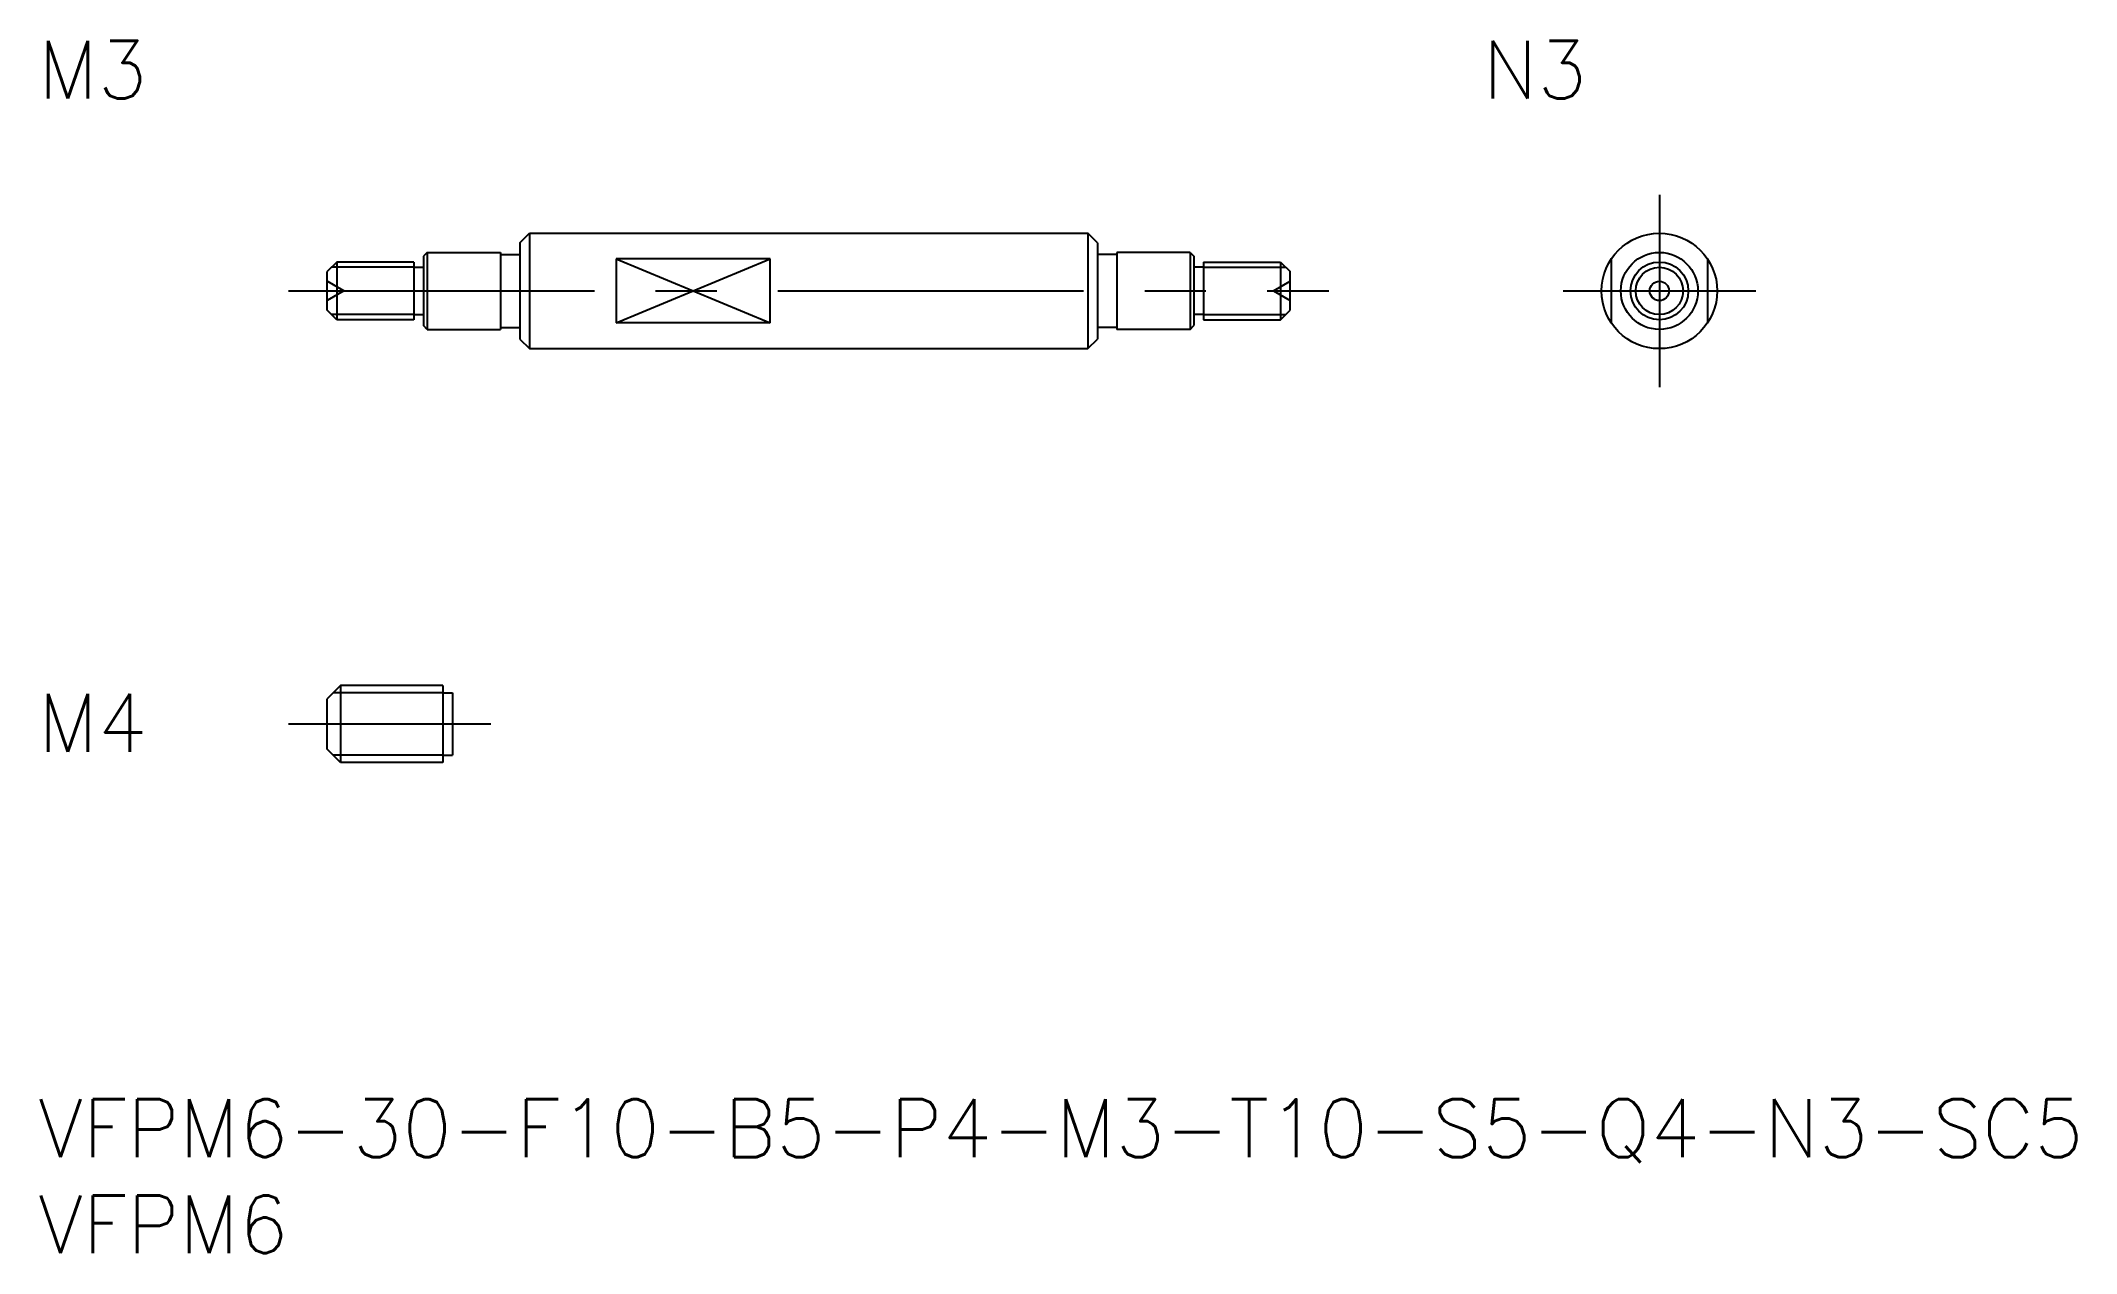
# Model space of a CAD drawing. Extents: x 0 to 106, y -8 to 55.
import ezdxf

# ---------------------------------------------------------------- set-up
doc = ezdxf.new("R2010")
doc.units = 0
doc.header["$LTSCALE"] = 0.5
doc.linetypes.add('CENTER', pattern=[50.8, 31.75, -6.35, 6.35, -6.35])
doc.linetypes.add('DASHED', pattern=[19.05, 12.7, -6.35])
for name, color, linetype in [('MSM_CENTER', 1, 'CENTER'), ('MSM_CONTINUOUS', 7, 'CONTINUOUS'), ('MSM_DASHED', 4, 'DASHED'), ('MSM_NARROW', 5, 'CONTINUOUS'), ('MSM_PART_NUMBER', 7, 'CONTINUOUS')]:
    doc.layers.add(name, color=color, linetype=linetype)
doc.styles.get("Standard").update_dxf_attribs({"font": 'txt.shx', "height": 1, "bigfont": 'bigfont.shx'})

# ---------------------------------------------------------------- blocks, each defined once
blk = doc.blocks.new('*U8')
at = {"layer": 'MSM_PART_NUMBER'}
blk.add_text('VFPM6-30-F10-B5-P4-M3-T10-S5-Q4-N3-SC5', height=3, dxfattribs=at).set_placement((0, -3))
blk = doc.blocks.new('*U9')
at = {"layer": 'MSM_PART_NUMBER'}
blk.add_text('VFPM6', height=3, dxfattribs=at).set_placement((0, -8))
blk = doc.blocks.new('*U10')
at = {"layer": 'MSM_PART_NUMBER'}
blk.add_text('M4', height=3, dxfattribs=at).set_placement((0, 18.06))
blk = doc.blocks.new('*U11')
at = {"layer": 'MSM_PART_NUMBER'}
blk.add_text('M3', height=3, dxfattribs=at).set_placement((0, 52))
blk = doc.blocks.new('*U12')
at = {"layer": 'MSM_PART_NUMBER'}
blk.add_text('N3', height=3, dxfattribs=at).set_placement((75, 52))

msp = doc.modelspace()

# ---------------------------------------------------------------- linework, layer by layer
at = {"layer": 'MSM_CENTER'}
for p, q in [((84.17, 47), (84.17, 37)), ((13, 42), (67, 42)), ((79.17, 42), (89.17, 42)), ((13, 19.5), (23.5, 19.5))]:
    msp.add_line(p, q, dxfattribs=at)
at = {"layer": 'MSM_CONTINUOUS'}
for p, q in [((25, 44.5), (25.5, 45)), ((25, 44.5), (25, 39.5)), ((25.5, 45), (54.5, 45)), ((25.5, 45), (25.5, 39)), ((54.5, 45), (54.5, 39)), ((55, 44.5), (54.5, 45)), ((55, 44.5), (55, 39.5)), ((15.5, 43.5), (15, 43)), ((19.5, 43.5), (15.5, 43.5)), ((15.5, 43.5), (15.5, 40.5)), ((19.5, 43.5), (19.5, 40.5)), ((20.2, 44), (20, 43.8)), ((20, 43.8), (20, 40.2)), ((20.2, 44), (20.2, 40)), ((20.2, 44), (24, 44)), ((24, 44), (24, 40)), ((24, 43.9), (25, 43.9)), ((30, 43.66), (30, 40.34)), ((38, 43.66), (30, 43.66)), ((38, 40.34), (38, 43.66)), ((56, 43.9), (55, 43.9)), ((56, 44), (56, 40)), ((59.8, 44), (56, 44)), ((59.8, 44), (59.8, 40)), ((59.8, 44), (60, 43.8)), ((60, 43.8), (60, 40.2)), ((60.5, 43.5), (64.5, 43.5)), ((60.5, 43.5), (60.5, 40.5)), ((64.5, 43.5), (65, 43)), ((64.5, 43.5), (64.5, 40.5)), ((15, 41), (15, 43)), ((19.5, 43.23), (20, 43.23)), ((60.5, 43.23), (60, 43.23)), ((65, 41), (65, 43)), ((15.5, 40.5), (15, 41)), ((19.5, 40.5), (15.5, 40.5)), ((19.5, 40.77), (20, 40.77)), ((20.2, 40), (20, 40.2)), ((38, 40.34), (30, 40.34)), ((59.8, 40), (60, 40.2)), ((60.5, 40.77), (60, 40.77)), ((60.5, 40.5), (64.5, 40.5)), ((64.5, 40.5), (65, 41)), ((20.2, 40), (24, 40)), ((24, 40.1), (25, 40.1)), ((25, 39.5), (25.5, 39)), ((54.5, 39), (55, 39.5)), ((56, 40.1), (55, 40.1)), ((59.8, 40), (56, 40)), ((25.5, 39), (54.5, 39)), ((15.7, 21.5), (15, 20.8)), ((21, 21.5), (15.7, 21.5)), ((15.7, 21.5), (15.7, 17.5)), ((21, 21.5), (21, 17.5)), ((15, 18.2), (15, 20.8)), ((21, 21.12), (21.5, 21.12)), ((21.5, 21.12), (21.5, 17.88)), ((15.7, 17.5), (15, 18.2)), ((21, 17.5), (15.7, 17.5)), ((21, 17.88), (21.5, 17.88))]:
    msp.add_line(p, q, dxfattribs=at)
for radius in [3, 2, 1.5, 0.5]:
    msp.add_circle((84.17, 42), radius, dxfattribs=at)
at = {"layer": 'MSM_DASHED'}
for p, q in [((81.67, 43.66), (81.67, 40.34)), ((86.67, 43.66), (86.67, 40.34)), ((15.87, 42), (15, 42.5)), ((64.13, 42), (65, 42.5)), ((15.87, 42), (15, 41.5)), ((64.13, 42), (65, 41.5))]:
    msp.add_line(p, q, dxfattribs=at)
at = {"layer": 'MSM_NARROW'}
for p, q in [((30, 40.34), (38, 43.66)), ((30, 43.66), (38, 40.34)), ((19.5, 43.23), (15.23, 43.23)), ((60.5, 43.23), (64.77, 43.23)), ((19.5, 40.77), (15.23, 40.77)), ((60.5, 40.77), (64.77, 40.77)), ((21, 21.12), (15.32, 21.12)), ((21, 17.88), (15.32, 17.88))]:
    msp.add_line(p, q, dxfattribs=at)
msp.add_circle((84.17, 42), 1.23, dxfattribs=at)

# ---------------------------------------------------------------- block references
at = {"layer": 'MSM_CONTINUOUS'}
for name in ['*U11', '*U12', '*U10', '*U8', '*U9']:
    msp.add_blockref(name, (0, 0), dxfattribs=at)

doc.saveas('drawing.dxf')
